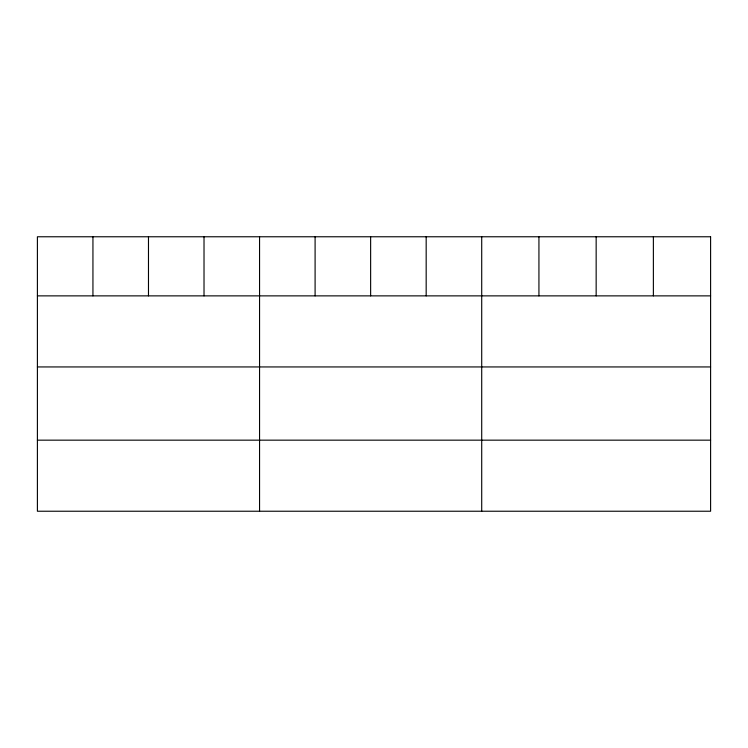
<?xml version="1.0" encoding="UTF-8"?>
<svg xmlns="http://www.w3.org/2000/svg" width="748" height="748" viewBox="0 0 748 748"><rect width="100%" height="100%" fill="white"/><g stroke="black" fill="none" stroke-linecap="round" stroke-linejoin="round"><path stroke-width="1.12" d="M37.4 295.871L710.6 295.871M37.4 366.941L710.6 366.941M37.4 440.161L710.6 440.161M653.378 236.77L653.378 295.871M596.156 236.77L596.156 295.871M538.934 236.77L538.934 295.871M481.712 236.77L481.712 511.23M426.173 236.77L426.173 295.871M370.634 236.77L370.634 295.871M315.095 236.77L315.095 295.871M259.556 236.77L259.556 511.23M204.017 236.77L204.017 295.871M148.478 236.77L148.478 295.871M92.939 236.77L92.939 295.871M710.6 236.77L37.4 236.77L37.4 511.23L710.6 511.23L710.6 236.77"/></g></svg>
